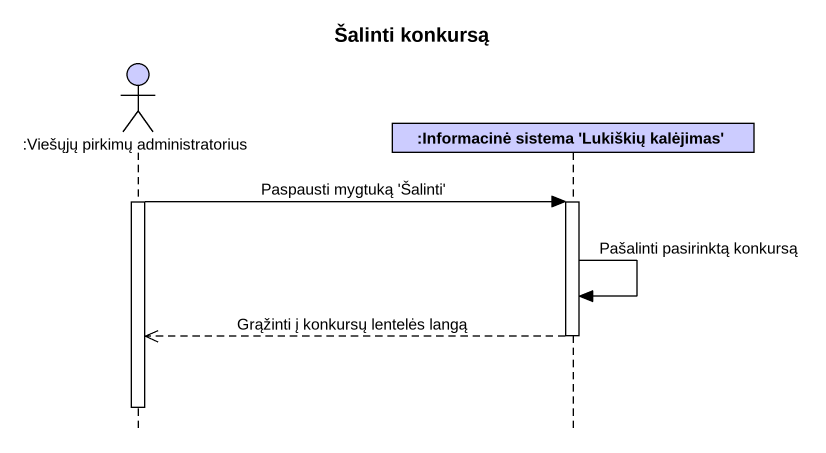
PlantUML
@startuml
title Šalinti konkursą
hide footbox
actor ":Viešųjų pirkimų administratorius" as Viešųjų_pirkimų #CCCCFF
participant ":Informacinė sistema 'Lukiškių kalėjimas'" as Informacinė_sistema #CCCCFF

activate Viešųjų_pirkimų
Viešųjų_pirkimų -> Informacinė_sistema : Paspausti mygtuką 'Šalinti'
activate Informacinė_sistema
Informacinė_sistema -> Informacinė_sistema : Pašalinti pasirinktą konkursą
Informacinė_sistema -->> Viešųjų_pirkimų : Grąžinti į konkursų lentelės langą
deactivate Informacinė_sistema
deactivate Viešųjų_pirkimų
@enduml
